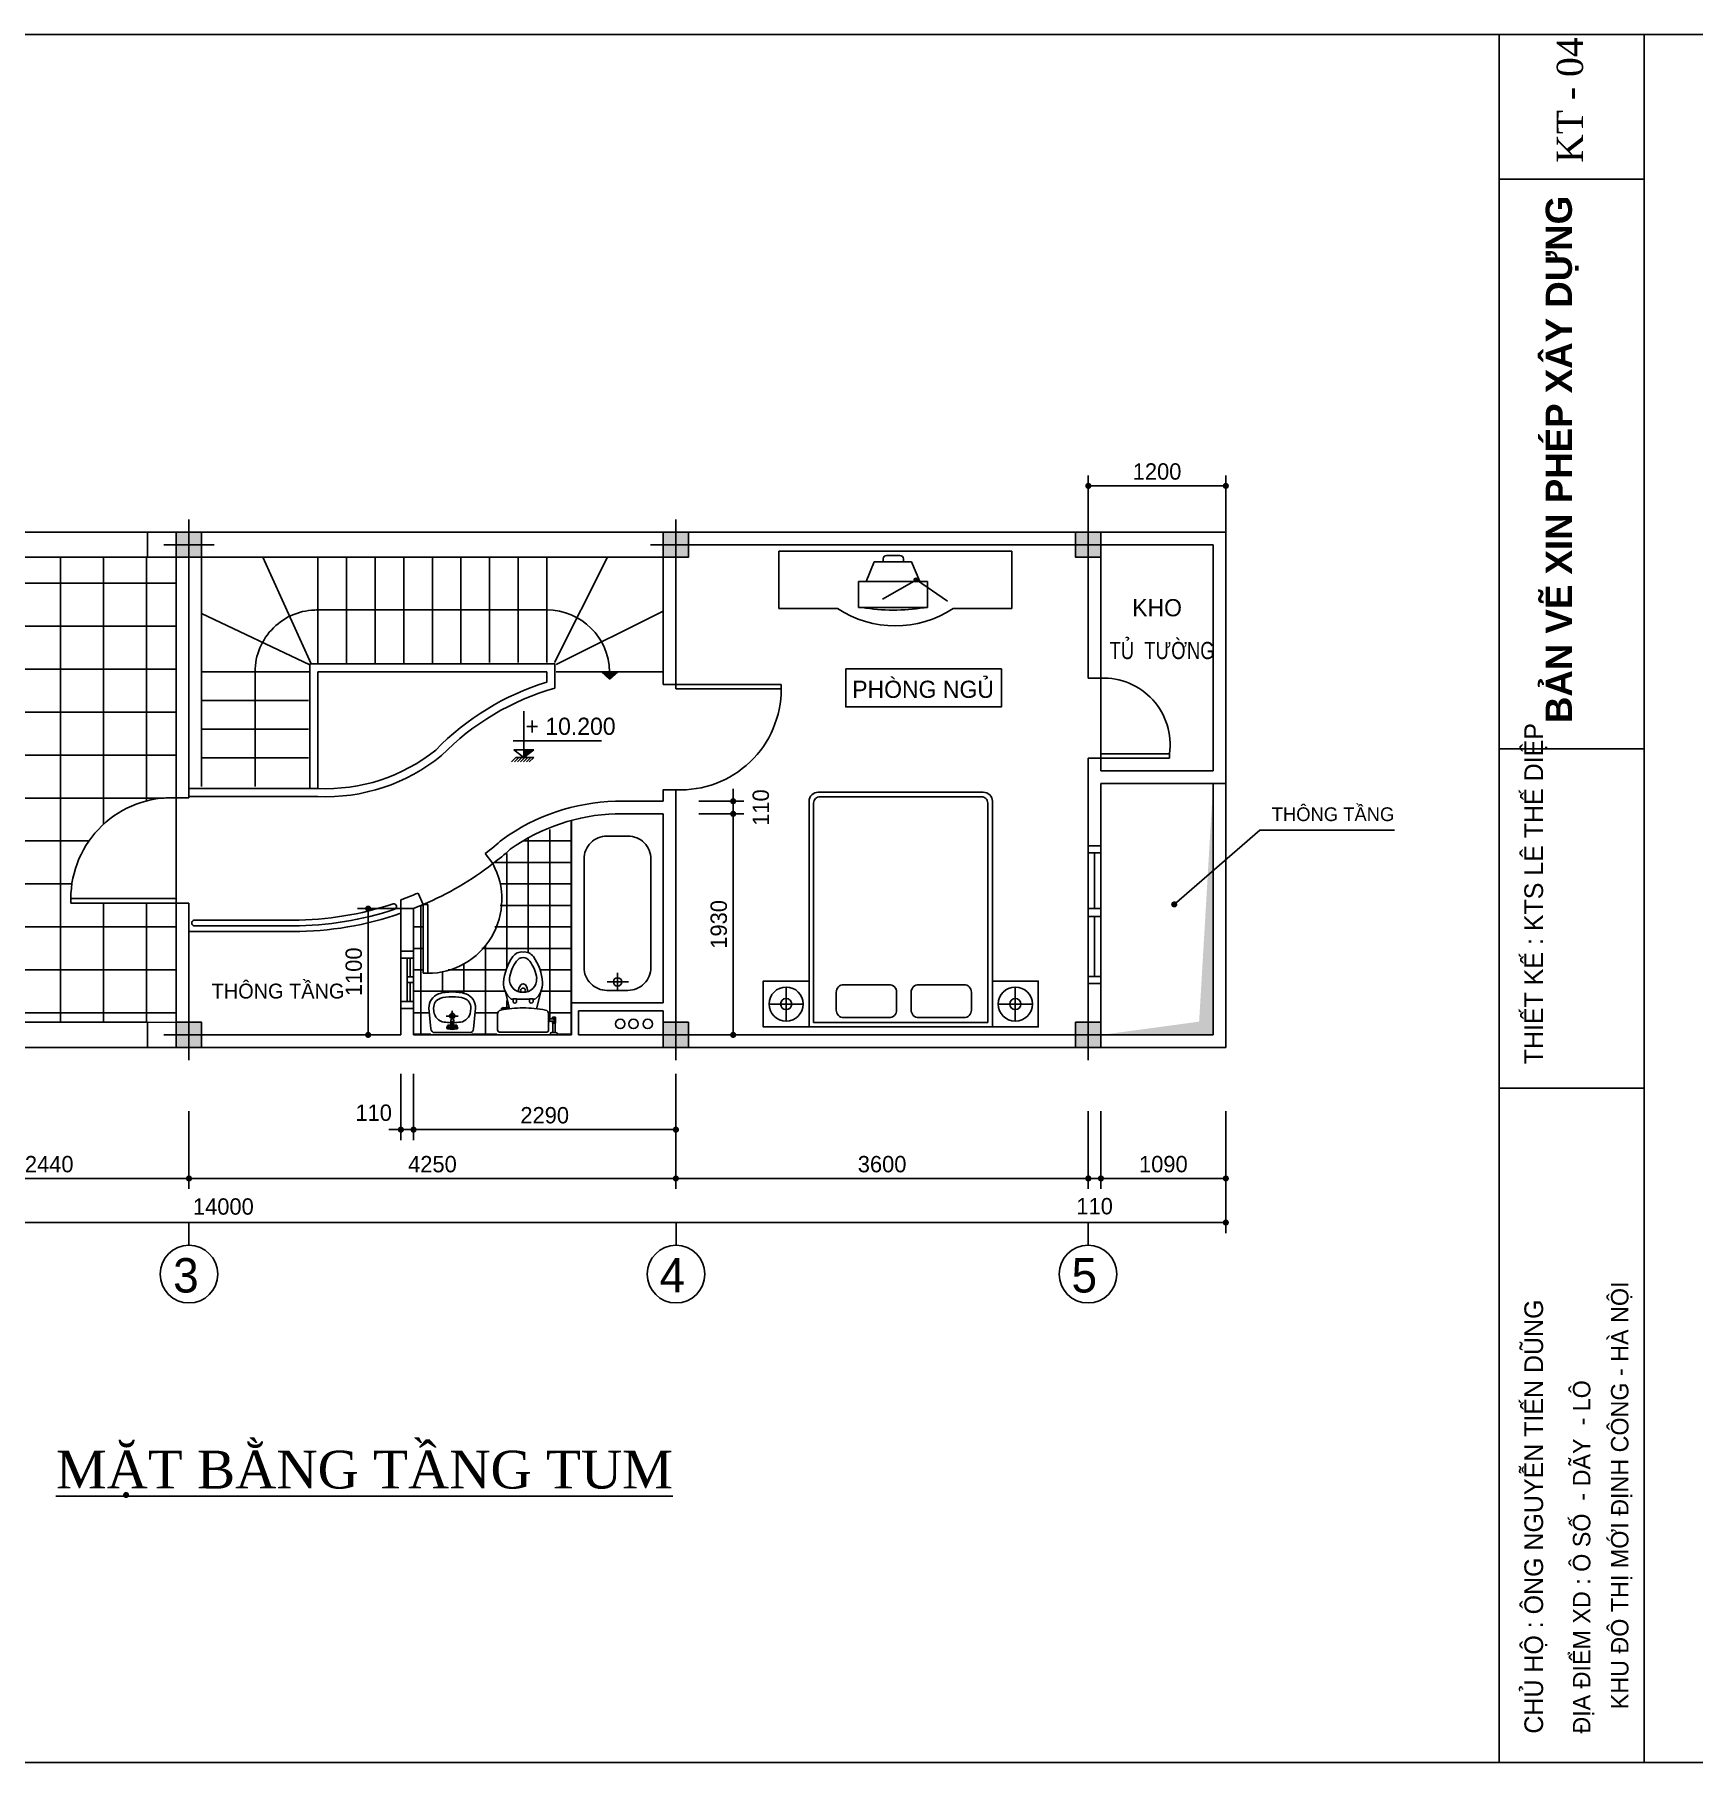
# Model space of a CAD drawing. Extents: x -13783 to 50918, y -8879 to 37156.
# Drawn here: x -6264 to 8215, y 6206 to 21290 of the extents above; entities that cross this region are included whole.
import ezdxf

# ---------------------------------------------------------------- set-up
doc = ezdxf.new("R2010")
doc.units = 0
doc.header["$LTSCALE"] = 600
doc.header["$MEASUREMENT"] = 0
doc.layers.get('0').update_dxf_attribs({"linetype": 'CONTINUOUS'})
doc.layers.get('Defpoints').update_dxf_attribs({"linetype": 'CONTINUOUS'})
for name, color, linetype in [('1', 1, 'CONTINUOUS'), ('3', 33, 'CONTINUOUS'), ('4', 4, 'CONTINUOUS'), ('9', 54, 'CONTINUOUS'), ('CAT', 7, 'CONTINUOUS'), ('COT', 2, 'CONTINUOUS'), ('D', 4, 'CONTINUOUS'), ('S', 53, 'CONTINUOUS'), ('THAY', 4, 'CONTINUOUS'), ('TUONG', 21, 'CONTINUOUS')]:
    doc.layers.add(name, color=color, linetype=linetype)
doc.styles.add('3', font='VHAVAN.ttf')
doc.styles.add('MATBANG-350', font='VHTIME.ttf', dxfattribs={"height": 350})
doc.styles.get("Standard").update_dxf_attribs({"font": 'VHARIAL.ttf'})
doc.styles.add('TT', font='VHAVAN.ttf')
doc.dimstyles.new('MB051', dxfattribs={"dimscale": 0.51, "dimtxt": 280, "dimasz": 105, "dimexe": 180, "dimexo": 0, "dimgap": 100, "dimtad": 1, "dimdec": 0, "dimzin": 0, "dimdsep": 46, "dimtxsty": 'TT', "dimblk1": 'DOT', "dimblk2": 'DOT', "dimsah": 1, "dimcen": 100, "dimdle": 60, "dimclrd": 251, "dimclre": 251, "dimclrt": 4, "dimadec": 0, "dimazin": 0, "dimtfac": 1, "dimtdec": 1, "dimtofl": 0, "dimtmove": 2, "dimatfit": 3, "dimldrblk": 'DOT', "dimfxl": 0, "dimtolj": 1, "dimtzin": 0, "dimarcsym": 0})

# ---------------------------------------------------------------- blocks, each defined once
blk = doc.blocks.new('_DOT')
at = {"color": 0, "linetype": 'ByBlock'}
blk.add_line((-0.5, 0), (-1, 0), dxfattribs=at)
at = {"color": 0, "linetype": 'ByBlock', "const_width": 0.5}
blk.add_lwpolyline([(-0.25, 0, 1), (0.25, 0, 1)], format="xyb", close=True, dxfattribs=at)
blk = doc.blocks.new('*D44')
at = {"color": 251, "linetype": 'ByBlock'}
for p, q in [((-8479, 11890), (-8479, 10827)), ((5521, 11890), (5521, 10827)), ((-8426, 10919), (5467, 10919))]:
    blk.add_line(p, q, dxfattribs=at)
at = {"layer": 'Defpoints', "color": 0, "linetype": 'ByBlock'}
for p in [(-8479, 11890), (5521, 11890), (5521, 10919)]:
    blk.add_point(p, dxfattribs=at)
at = {"color": 251, "linetype": 'ByBlock', "xscale": 53.55, "yscale": 53.55, "zscale": 53.55, "rotation": 180}
blk.add_blockref('_DOT', (-8479, 10919), dxfattribs=at)
at = {"color": 251, "linetype": 'ByBlock', "xscale": 53.55, "yscale": 53.55, "zscale": 53.55}
blk.add_blockref('_DOT', (5521, 10919), dxfattribs=at)
at = {"color": 4, "linetype": 'ByBlock', "insert": (-3229, 11058), "char_height": 142.8, "attachment_point": 5, "style": 'TT'}
blk.add_mtext('\\A1;14000', dxfattribs=at)
blk = doc.blocks.new('*D43')
at = {"color": 251, "linetype": 'ByBlock'}
for p, q in [((721, 11890), (721, 11212)), ((4321, 11890), (4321, 11212)), ((774, 11304), (4267, 11304))]:
    blk.add_line(p, q, dxfattribs=at)
at = {"layer": 'Defpoints', "color": 0, "linetype": 'ByBlock'}
for p in [(721, 11890), (4321, 11890), (4321, 11304)]:
    blk.add_point(p, dxfattribs=at)
at = {"color": 251, "linetype": 'ByBlock', "xscale": 53.55, "yscale": 53.55, "zscale": 53.55, "rotation": 180}
blk.add_blockref('_DOT', (721, 11304), dxfattribs=at)
at = {"color": 251, "linetype": 'ByBlock', "xscale": 53.55, "yscale": 53.55, "zscale": 53.55}
blk.add_blockref('_DOT', (4321, 11304), dxfattribs=at)
at = {"color": 4, "linetype": 'ByBlock', "insert": (2521, 11428), "char_height": 142.8, "attachment_point": 5, "style": 'TT'}
blk.add_mtext('\\A1;3600', dxfattribs=at)
blk = doc.blocks.new('D92')
at = {"layer": 'D', "color": 4}
for p, q in [((0, 920), (0, 0)), ((0, 920), (40, 920)), ((40, 920), (40, 0)), ((0, 0), (40, 0))]:
    blk.add_line(p, q, dxfattribs=at)
at = {"layer": 'D', "color": 1}
blk.add_arc((40, 39), 881, 357.4539, 90, dxfattribs=at)
blk = doc.blocks.new('*D45')
at = {"color": 251, "linetype": 'ByBlock'}
for p, q in [((-5969, 11890), (-5969, 11212)), ((-3529, 11890), (-3529, 11212)), ((-5916, 11304), (-3583, 11304))]:
    blk.add_line(p, q, dxfattribs=at)
at = {"layer": 'Defpoints', "color": 0, "linetype": 'ByBlock'}
for p in [(-5969, 11890), (-3529, 11890), (-3529, 11304)]:
    blk.add_point(p, dxfattribs=at)
at = {"color": 251, "linetype": 'ByBlock', "xscale": 53.55, "yscale": 53.55, "zscale": 53.55, "rotation": 180}
blk.add_blockref('_DOT', (-5969, 11304), dxfattribs=at)
at = {"color": 251, "linetype": 'ByBlock', "xscale": 53.55, "yscale": 53.55, "zscale": 53.55}
blk.add_blockref('_DOT', (-3529, 11304), dxfattribs=at)
at = {"color": 4, "linetype": 'ByBlock', "insert": (-4749, 11428), "char_height": 142.8, "attachment_point": 5, "style": 'TT'}
blk.add_mtext('\\A1;2440', dxfattribs=at)
blk = doc.blocks.new('*D53')
at = {"color": 251, "linetype": 'ByBlock'}
for p, q in [((-3529, 11890), (-3529, 11212)), ((721, 11890), (721, 11212)), ((-3476, 11304), (667, 11304))]:
    blk.add_line(p, q, dxfattribs=at)
at = {"layer": 'Defpoints', "color": 0, "linetype": 'ByBlock'}
for p in [(-3529, 11890), (721, 11890), (721, 11304)]:
    blk.add_point(p, dxfattribs=at)
at = {"color": 251, "linetype": 'ByBlock', "xscale": 53.55, "yscale": 53.55, "zscale": 53.55, "rotation": 180}
blk.add_blockref('_DOT', (-3529, 11304), dxfattribs=at)
at = {"color": 251, "linetype": 'ByBlock', "xscale": 53.55, "yscale": 53.55, "zscale": 53.55}
blk.add_blockref('_DOT', (721, 11304), dxfattribs=at)
at = {"color": 4, "linetype": 'ByBlock', "insert": (-1404, 11428), "char_height": 142.8, "attachment_point": 5, "style": 'TT'}
blk.add_mtext('\\A1;4250', dxfattribs=at)
blk = doc.blocks.new('COT')
at = {"layer": '1'}
h = blk.add_hatch(color=256, dxfattribs=at)
h.paths.add_polyline_path([(0, 0), (110, 0), (110, 110), (0, 110)])
h.paths.add_polyline_path([(0, 0), (0, 110), (-110, 110), (-110, 0)])
h.paths.add_polyline_path([(0, 0), (-110, 0), (-110, -110), (0, -110)])
h.paths.add_polyline_path([(0, 0), (0, -110), (110, -110), (110, 0)])
for p, q in [((0, -220), (0, 220)), ((-220, 0), (220, 0))]:
    blk.add_line(p, q, dxfattribs=at)
blk.add_lwpolyline([(-110, -110), (110, -110), (110, 110), (-110, 110)], close=True, dxfattribs=at)
blk = doc.blocks.new('GUONG2')
at = {"color": 44}
for p, q in [((975, 1877), (975, 2174)), ((826, 2026), (1124, 2026)), ((975, 174), (975, -123)), ((826, 26), (1124, 26))]:
    blk.add_line(p, q, dxfattribs=at)
for points in [[(1175, 1826), (775, 1826), (775, 2226), (1175, 2226)], [(1175, 226), (775, 226), (775, -174), (1175, -174)]]:
    blk.add_lwpolyline(points, close=True, dxfattribs=at)
for points in [[(-795, 1826), (1175, 1826), (1175, 226), (-795, 226, -0.414214), (-875, 306), (-875, 1746, -0.414214)], [(-780, 1786), (1135, 1786), (1135, 266), (-780, 266, -0.414214), (-835, 321), (-835, 1731, -0.414214)], [(806, 1578), (806, 1182, 0.414214), (871, 1117), (1028, 1117, 0.414214), (1093, 1182), (1093, 1578, 0.414214), (1028, 1643), (871, 1643, 0.414214)], [(806, 925), (806, 528, 0.414214), (871, 463), (1028, 463, 0.414214), (1093, 528), (1093, 925, 0.414214), (1028, 990), (871, 990, 0.414214)]]:
    blk.add_lwpolyline(points, format="xyb", close=True, dxfattribs=at)
for centre, radius in [((975, 2026), 149), ((975, 2026), 48.7), ((975, 26), 149), ((975, 26), 48.7)]:
    blk.add_circle(centre, radius, dxfattribs=at)
blk = doc.blocks.new('TV')
at = {"layer": '1', "color": 44}
for p, q in [((-697, 266), (1337, 266)), ((-697, 266), (-697, -234)), ((65, 0), (137, 173)), ((137, 173), (463, 173)), ((214, 173), (214, 198)), ((244, 228), (361, 228)), ((391, 198), (391, 173)), ((535, 0), (463, 173)), ((1337, 266), (1337, -234)), ((0, 0), (600, 0)), ((0, 0), (0, -228)), ((504, 15), (210, -155)), ((504, 15), (776, -172)), ((600, 0), (600, -228)), ((-697, -234), (-184, -234)), ((0, -228), (600, -228)), ((824, -234), (1337, -234))]:
    blk.add_line(p, q, dxfattribs=at)
blk.add_circle((500, 14), 15.5, dxfattribs=at)
for centre, radius, start, end in [((244, 198), 30, 90, 180), ((361, 198), 30, 0, 90), ((320, 521), 908, 236.2754, 303.7246), ((304, 1505), 1754, 261.0106, 278.7577)]:
    blk.add_arc(centre, radius, start, end, dxfattribs=at)
blk = doc.blocks.new('*D55')
at = {"color": 251, "linetype": 'ByBlock'}
for p, q in [((4321, 11890), (4321, 11212)), ((4431, 11890), (4431, 11212)), ((4267, 11304), (4213, 11304)), ((4321, 11304), (4431, 11304)), ((4484, 11304), (4538, 11304))]:
    blk.add_line(p, q, dxfattribs=at)
at = {"layer": 'Defpoints', "color": 0, "linetype": 'ByBlock'}
for p in [(4321, 11890), (4431, 11890), (4431, 11304)]:
    blk.add_point(p, dxfattribs=at)
at = {"color": 251, "linetype": 'ByBlock', "xscale": 53.55, "yscale": 53.55, "zscale": 53.55}
blk.add_blockref('_DOT', (4321, 11304), dxfattribs=at)
at = {"color": 251, "linetype": 'ByBlock', "xscale": 53.55, "yscale": 53.55, "zscale": 53.55, "rotation": 180}
blk.add_blockref('_DOT', (4431, 11304), dxfattribs=at)
at = {"color": 4, "linetype": 'ByBlock', "insert": (4376, 11061), "char_height": 142.8, "attachment_point": 5, "style": 'TT'}
blk.add_mtext('\\A1;110', dxfattribs=at)
blk = doc.blocks.new('*D54')
at = {"color": 251, "linetype": 'ByBlock'}
for p, q in [((4431, 11890), (4431, 11212)), ((5521, 11890), (5521, 11212)), ((4484, 11304), (5467, 11304))]:
    blk.add_line(p, q, dxfattribs=at)
at = {"layer": 'Defpoints', "color": 0, "linetype": 'ByBlock'}
for p in [(4431, 11890), (5521, 11890), (5521, 11304)]:
    blk.add_point(p, dxfattribs=at)
at = {"color": 251, "linetype": 'ByBlock', "xscale": 53.55, "yscale": 53.55, "zscale": 53.55, "rotation": 180}
blk.add_blockref('_DOT', (4431, 11304), dxfattribs=at)
at = {"color": 251, "linetype": 'ByBlock', "xscale": 53.55, "yscale": 53.55, "zscale": 53.55}
blk.add_blockref('_DOT', (5521, 11304), dxfattribs=at)
at = {"color": 4, "linetype": 'ByBlock', "insert": (4976, 11428), "char_height": 142.8, "attachment_point": 5, "style": 'TT'}
blk.add_mtext('\\A1;1090', dxfattribs=at)
blk = doc.blocks.new('D70')
at = {"layer": 'D', "color": 4}
for p, q in [((0, 600), (0, 0)), ((0, 600), (40, 600)), ((40, 600), (40, 0)), ((40, 0), (0, 0)), ((0, 0), (40, 0))]:
    blk.add_line(p, q, dxfattribs=at)
at = {"layer": 'D', "color": 1}
blk.add_lwpolyline([(40, 0), (700, 0)], dxfattribs=at)
blk.add_arc((118, 22), 583, 357.8054, 97.6472, dxfattribs=at)
blk = doc.blocks.new('SD12')
at = {"layer": 'S'}
for p, q in [((0, 0), (1200, 0)), ((1140, -110), (1140, 0)), ((0, -110), (1200, -110)), ((60, -110), (60, 0)), ((60, -55), (421, -55)), ((60, -55), (546, -55)), ((546, -110), (546, 0)), ((615, -110), (615, 0)), ((615, -55), (1140, -55))]:
    blk.add_line(p, q, dxfattribs=at)
blk = doc.blocks.new('*D86')
at = {"color": 251, "linetype": 'ByBlock'}
for p, q in [((921, 14487), (1313, 14487)), ((1221, 12611), (1221, 14433)), ((921, 12557), (1313, 12557))]:
    blk.add_line(p, q, dxfattribs=at)
at = {"layer": 'Defpoints', "color": 0, "linetype": 'ByBlock'}
for p in [(921, 14487), (1221, 14487), (921, 12557)]:
    blk.add_point(p, dxfattribs=at)
at = {"color": 251, "linetype": 'ByBlock', "xscale": 53.55, "yscale": 53.55, "zscale": 53.55}
for p, rotation in [((1221, 14487), 90), ((1221, 12557), 270)]:
    blk.add_blockref('_DOT', p, dxfattribs=dict(at, rotation=rotation))
at = {"color": 4, "linetype": 'ByBlock', "insert": (1096, 13522), "char_height": 142.8, "attachment_point": 5, "rotation": 90, "style": 'TT'}
blk.add_mtext('\\A1;1930', dxfattribs=at)
blk = doc.blocks.new('*D87')
at = {"color": 251, "linetype": 'ByBlock'}
for p, q in [((1221, 14651), (1221, 14704)), ((921, 14597), (1313, 14597)), ((921, 14487), (1313, 14487)), ((1221, 14487), (1221, 14597)), ((1221, 14433), (1221, 14380))]:
    blk.add_line(p, q, dxfattribs=at)
at = {"layer": 'Defpoints', "color": 0, "linetype": 'ByBlock'}
for p in [(921, 14597), (921, 14487), (1221, 14597)]:
    blk.add_point(p, dxfattribs=at)
at = {"color": 251, "linetype": 'ByBlock', "xscale": 53.55, "yscale": 53.55, "zscale": 53.55}
for p, rotation in [((1221, 14597), 270), ((1221, 14487), 90)]:
    blk.add_blockref('_DOT', p, dxfattribs=dict(at, rotation=rotation))
at = {"color": 4, "linetype": 'ByBlock', "insert": (1463, 14542), "char_height": 142.8, "attachment_point": 5, "rotation": 90, "style": 'TT'}
blk.add_mtext('\\A1;110', dxfattribs=at)
blk = doc.blocks.new('*D88')
at = {"color": 251, "linetype": 'ByBlock'}
for p, q in [((-1569, 12216), (-1569, 11638)), ((721, 12216), (721, 11638)), ((667, 11730), (-1516, 11730))]:
    blk.add_line(p, q, dxfattribs=at)
at = {"layer": 'Defpoints', "color": 0, "linetype": 'ByBlock'}
for p in [(-1569, 12216), (721, 12216), (-1569, 11730)]:
    blk.add_point(p, dxfattribs=at)
at = {"color": 251, "linetype": 'ByBlock', "xscale": 53.55, "yscale": 53.55, "zscale": 53.55, "rotation": 180}
blk.add_blockref('_DOT', (-1569, 11730), dxfattribs=at)
at = {"color": 251, "linetype": 'ByBlock', "xscale": 53.55, "yscale": 53.55, "zscale": 53.55}
blk.add_blockref('_DOT', (721, 11730), dxfattribs=at)
at = {"color": 4, "linetype": 'ByBlock', "insert": (-424, 11855), "char_height": 142.8, "attachment_point": 5, "style": 'TT'}
blk.add_mtext('\\A1;2290', dxfattribs=at)
blk = doc.blocks.new('*D89')
at = {"color": 251, "linetype": 'ByBlock'}
for p, q in [((-1679, 12216), (-1679, 11638)), ((-1569, 12216), (-1569, 11638)), ((-1733, 11730), (-1786, 11730)), ((-1569, 11730), (-1679, 11730)), ((-1516, 11730), (-1462, 11730))]:
    blk.add_line(p, q, dxfattribs=at)
at = {"layer": 'Defpoints', "color": 0, "linetype": 'ByBlock'}
for p in [(-1679, 12216), (-1569, 12216), (-1679, 11730)]:
    blk.add_point(p, dxfattribs=at)
at = {"color": 251, "linetype": 'ByBlock', "xscale": 53.55, "yscale": 53.55, "zscale": 53.55}
blk.add_blockref('_DOT', (-1679, 11730), dxfattribs=at)
at = {"color": 251, "linetype": 'ByBlock', "xscale": 53.55, "yscale": 53.55, "zscale": 53.55, "rotation": 180}
blk.add_blockref('_DOT', (-1569, 11730), dxfattribs=at)
at = {"color": 4, "linetype": 'ByBlock', "insert": (-1917, 11877), "char_height": 142.8, "attachment_point": 5, "style": 'TT'}
blk.add_mtext('\\A1;110', dxfattribs=at)
blk = doc.blocks.new('*D94')
at = {"color": 251, "linetype": 'ByBlock'}
for p, q in [((4321, 16947), (4321, 17442)), ((4374, 17350), (5467, 17350)), ((5521, 16947), (5521, 17442))]:
    blk.add_line(p, q, dxfattribs=at)
at = {"layer": 'Defpoints', "color": 0, "linetype": 'ByBlock'}
for p in [(5521, 17350), (4321, 16947), (5521, 16947)]:
    blk.add_point(p, dxfattribs=at)
at = {"color": 251, "linetype": 'ByBlock', "xscale": 53.55, "yscale": 53.55, "zscale": 53.55, "rotation": 180}
blk.add_blockref('_DOT', (4321, 17350), dxfattribs=at)
at = {"color": 251, "linetype": 'ByBlock', "xscale": 53.55, "yscale": 53.55, "zscale": 53.55}
blk.add_blockref('_DOT', (5521, 17350), dxfattribs=at)
at = {"color": 4, "linetype": 'ByBlock', "insert": (4921, 17475), "char_height": 142.8, "attachment_point": 5, "style": 'TT'}
blk.add_mtext('\\A1;1200', dxfattribs=at)
blk = doc.blocks.new('*D99')
at = {"color": 251, "linetype": 'ByBlock'}
for p, q in [((-1570, 13660), (-2057, 13660)), ((-1965, 12611), (-1965, 13606)), ((-1680, 12557), (-2057, 12557))]:
    blk.add_line(p, q, dxfattribs=at)
at = {"layer": 'Defpoints', "color": 0, "linetype": 'ByBlock'}
for p in [(-1965, 13660), (-1570, 13660), (-1680, 12557)]:
    blk.add_point(p, dxfattribs=at)
at = {"color": 251, "linetype": 'ByBlock', "xscale": 53.55, "yscale": 53.55, "zscale": 53.55}
for p, rotation in [((-1965, 13660), 90), ((-1965, 12557), 270)]:
    blk.add_blockref('_DOT', p, dxfattribs=dict(at, rotation=rotation))
at = {"color": 4, "linetype": 'ByBlock', "insert": (-2090, 13108), "char_height": 142.8, "attachment_point": 5, "rotation": 90, "style": 'TT'}
blk.add_mtext('\\A1;1100', dxfattribs=at)
blk = doc.blocks.new('LAVABO1')
at = {"layer": '1', "color": 4}
for p, q in [((-154, 139), (-154, 0)), ((-124, 169), (40, 185)), ((13, 145), (44, 148)), ((-154, -139), (-154, 0)), ((-124, -169), (40, -185)), ((13, -145), (44, -148))]:
    blk.add_line(p, q, dxfattribs=at)
at = {"layer": '1', "color": 9}
for p, q in [((-99, 38), (-116, 43)), ((-105, 6), (-69, 6)), ((-101, 10), (-52, 13)), ((-94, 32), (-94, 11)), ((18, 0), (-44, 0)), ((-22, -48), (-22, 46)), ((-99, -37), (-116, -42)), ((-105, -6), (-69, -6)), ((-101, -11), (-52, -11)), ((-94, -11), (-94, -31))]:
    blk.add_line(p, q, dxfattribs=at)
for centre, radius in [((-112, 28), 5.92), ((-21, 0), 20.5), ((-21, 0), 9.23), ((-112, -26), 5.92)]:
    blk.add_circle(centre, radius, dxfattribs=at)
at = {"layer": '1', "color": 4}
for centre, radius, start, end in [((-124, 139), 29.9, 90, 180), ((22, 52), 93.5, 95.6718, 172.0553), ((45, 70), 115, 19.6018, 92.554), ((45, 70), 77.6, 19.6018, 92.554), ((393, 0), 468, 172.0553, 178.57), ((-149, 11), 280, 358.0465, 17.937), ((-149, 11), 318, 358.0465, 17.937), ((-149, -11), 318, 342.063, 1.9535), ((393, 0), 468, 181.3773, 187.9447), ((22, -52), 93.5, 187.9447, 264.3282), ((45, -70), 115, 267.446, 340.3982), ((45, -70), 77.6, 267.446, 340.3982), ((-149, -11), 280, 342.063, 1.9535), ((-124, -139), 29.9, 180, 270)]:
    blk.add_arc(centre, radius, start, end, dxfattribs=at)
at = {"layer": '1', "color": 9}
for centre, radius, start, end in [((92, 1), 220, 170.4498, 189.5502), ((-118, 36), 7.48, 73.8628, 170.4498), ((-110, 0), 13.8, 27.3515, 334.5788), ((-105, 0), 6.16, 96.5252, 263.4748), ((-100, 32), 5.99, 0, 73.8628), ((-70, 0), 6.16, 276.5252, 83.4748), ((-57, 1), 12.8, 289.7044, 70.2956), ((-118, -35), 7.48, 189.5502, 286.1372), ((-100, -31), 5.99, 286.1372, 0)]:
    blk.add_arc(centre, radius, start, end, dxfattribs=at)
blk = doc.blocks.new('S500')
at = {"layer": '3'}
for p, q in [((0, 500), (0, 0)), ((110, 500), (110, 0)), ((55, 275), (110, 275)), ((55, 225), (110, 225))]:
    blk.add_line(p, q, dxfattribs=at)
at = {"layer": '3', "linetype": 'Continuous'}
for p, q in [((0, 440), (110, 440)), ((55, 440), (55, 60)), ((0, 60), (110, 60))]:
    blk.add_line(p, q, dxfattribs=at)
at = {"layer": '3', "color": 8, "linetype": 'Continuous'}
for p, q in [((82.5, 275), (82.5, 440)), ((82.5, 225), (82.5, 60))]:
    blk.add_line(p, q, dxfattribs=at)
blk = doc.blocks.new('XIBET1')
at = {"layer": '1', "color": 4}
for p, q in [((-214, 334), (-214, 190)), ((-199, 349), (8, 349)), ((216, 349), (8, 349)), ((230, 334), (230, 190)), ((-146, -4), (-109, 144)), ((162, -4), (125, 144))]:
    blk.add_line(p, q, dxfattribs=at)
at = {"layer": '1', "color": 8}
for p, q in [((247, 362), (247, 364)), ((295, 351), (258, 351)), ((267, 351), (267, 271)), ((287, 351), (287, 271)), ((306, 364), (306, 362)), ((-181, 139), (-179, 151)), ((-179, 151), (-120, 143)), ((-175, 151), (-174, 154)), ((-161, 149), (-160, 151)), ((238, 255), (238, 227)), ((273, 253), (238, 252)), ((273, 234), (238, 233)), ((264, 271), (290, 271)), ((264, 253), (264, 271)), ((264, 267), (290, 267)), ((264, 218), (264, 234)), ((290, 222), (264, 222)), ((290, 218), (264, 218)), ((290, 271), (290, 218)), ((-121, 130), (-181, 139)), ((-158, 136), (-156, 148)), ((-120, 143), (-121, 131)), ((-120, 143), (-121, 130)), ((-78, 60), (-96, 60)), ((-78, 58), (-78, 87)), ((-49, 58), (-78, 58)), ((-49, 87), (-49, 58)), ((65, 60), (-49, 60)), ((65, 87), (65, 58)), ((65, 58), (95, 58)), ((95, 58), (95, 87)), ((112, 60), (95, 60))]:
    blk.add_line(p, q, dxfattribs=at)
at = {"layer": '1'}
for p, q in [((230, 261), (232, 261)), ((232, 221), (230, 221))]:
    blk.add_line(p, q, dxfattribs=at)
at = {"layer": '1', "color": 4}
for centre, radius, start, end in [((-199, 334), 14.6, 90, 180), ((216, 334), 14.6, 0, 90), ((-178, 191), 35.8, 181.8798, 255.4377), ((-8, 996), 858, 257.9368, 271.0702), ((24, 996), 858, 268.9298, 282.0632), ((195, 191), 35.8, 284.5623, 358.1202), ((17, -79), 179, 128.8829, 182.1511), ((0, -111), 111, 85.7999, 184.6028), ((0, -79), 179, 357.8489, 51.1171), ((302, -48), 466, 184.6374, 214.4478), ((211, -78), 324, 187.4042, 216.4205), ((16, -111), 111, 355.3972, 94.2001), ((-194, -78), 324, 323.5795, 352.5958), ((-286, -48), 466, 325.5522, 355.3626), ((8, -233), 68.9, 212.4421, 327.5579), ((-1, -249), 102, 217.3914, 275.0553), ((17, -249), 102, 264.9447, 322.6086)]:
    blk.add_arc(centre, radius, start, end, dxfattribs=at)
at = {"layer": '1', "color": 8}
for centre, radius, start, end in [((258, 362), 10.8, 180, 270), ((295, 362), 10.8, 270, 0), ((232, 255), 6.07, 0, 90), ((232, 227), 6.07, 270, 0), ((273, 244), 13.5, 226.8143, 133.1857), ((273, 244), 9.45, 270, 90), ((-167, 151), 16.7, 227.4685, 296.0137), ((-64, 81), 15.8, 21.291, 158.709), ((80, 81), 15.8, 21.291, 158.709), ((57, -5), 90.4, 180.1343, 219.8111), ((8, -15), 21, 135.8467, 44.1533), ((6, -48), 23.6, 219.8111, 274.9288), ((10, -48), 23.6, 265.0712, 320.1889), ((-41, -5), 90.4, 320.1889, 359.8657)]:
    blk.add_arc(centre, radius, start, end, dxfattribs=at)

msp = doc.modelspace()

# ---------------------------------------------------------------- hatches: boundary and pattern name
at = {"layer": '9'}
h = msp.add_hatch(dxfattribs=at)
h.set_pattern_fill('NET', color=8, scale=3000, style=0)
h.set_pattern_definition([(0, (-1537.55, 0), (0, 375), []), (90, (-1537.55, 0), (-375, 2e-14), [])])
h.paths.add_polyline_path([(-5277.9, 12667), (-5027.9, 12666.9), (-5027.9, 13706.8), (-5947.9, 13706.8), (-5947.9, 13746.8, -0.4272896), (-5027.9, 14626.8), (-5027, 14626.8), (-5027, 16726.9), (-5277.6, 16727), (-5277.6, 16727), (-7107, 16727), (-7607, 16727), (-9367, 16727), (-9647, 16727), (-9647, 16447), (-9647, 12947), (-9647, 12667), (-9367, 12667), (-7607, 12667), (-7107, 12667)])
msp.add_hatch(color=256, dxfattribs=at).paths.add_polyline_path([(-1994.4, 15046.3), (-1994.4, 14978.1), (-1907.1, 15046.3)])
h = msp.add_hatch(dxfattribs=at)
h.set_pattern_fill('NET', color=8, scale=1500, style=0)
h.set_pattern_definition([(0, (-22954.62, 9e-12), (0, 187.5), []), (90, (-22954.62, 9e-12), (-187.5, 1e-14), [])])
h.paths.add_polyline_path([(-1577.9, 14429.8), (-1987.8, 14258.3), (-2261.6, 14048), (-2198.3, 13869.1), (-2202.3, 13596.2), (-2313.4, 13356), (-2495.4, 13189.8), (-2687.7, 13111.3), (-2872.9, 13094.8), (-2872.9, 13694.8), (-2957.9, 13659.6), (-2957.9, 12557), (-2806.4, 12557), (-2804.1, 12609.4), (-2822.2, 12796.1), (-2800.7, 12866.8), (-2727.1, 12918.7), (-2618.5, 12932.1), (-2530.3, 12923.9), (-2450.9, 12884.7), (-2416.7, 12818), (-2418.9, 12750.4), (-2449.5, 12557), (-2228.4, 12557), (-2214.8, 12761.2), (-2129.8, 12799.8), (-2167.3, 12974.4), (-2162.6, 13071.8), (-2136.9, 13155.9), (-2090.5, 13241.6), (-2009.4, 13281.7), (-1950.3, 13273), (-1862.9, 13153.4), (-1833.6, 13046), (-1855.8, 12897.2), (-1883.4, 12786.5), (-1786, 12761.2), (-1778.2, 12740), (-1770.3, 12703.2), (-1718.5, 12711.8), (-1702.7, 12566.5), (-1702.7, 12557), (-1577.9, 12557)])

# ---------------------------------------------------------------- linework, layer by layer
at = {"color": 4}
for p, q in [((6520.7, 20026.5), (7783.9, 20026.5)), ((6520.7, 15053.6), (7783.9, 15053.6)), ((6520.7, 12091.5), (7783.9, 12091.5))]:
    msp.add_line(p, q, dxfattribs=at)
for p, q in [((-5277.6, 16947), (-5027.6, 16946.9)), ((-5027, 14626.8), (-5027, 16947)), ((-5277.6, 16727), (-5027.6, 16726.9)), ((-4917, 14626.8), (-4917, 16727)), ((-777.9, 14597), (-777.9, 14697.3)), ((-777.9, 14487), (-1197.6, 14487)), ((-2264.9, 14052.3), (-2331.9, 14139.6)), ((-2872.9, 13694.8), (-2916.6, 13795.8)), ((-777.9, 12837), (-1577.9, 12836.9)), ((-776.5, 12767), (-1517.9, 12767)), ((-776.5, 12767), (-776.5, 12557)), ((-5277.9, 12667), (-5027.9, 12666.9)), ((-1517.9, 12557), (-777, 12557))]:
    msp.add_line(p, q)
at = {"color": 3}
for points in [[(-13783.2, 6205.6), (-13783.2, 21290.4), (7783.9, 21290.4), (7783.9, 6205.6), (-13783.2, 6205.6)], [(7783.9, 6205.6), (7783.9, 21290.4), (29351, 21290.4), (29351, 6205.6), (7783.9, 6205.6)]]:
    msp.add_lwpolyline(points, close=True, dxfattribs=at)
for centre, radius, start, end in [((-1140.2, 12807.5), 1790.3, 91.74113, 125.5585), ((-1140.2, 12807.5), 1680.3, 91.74113, 125.32177), ((-3236.5, 15388.4), 1542, 305.91783, 313.17909), ((-3214.3, 15361.7), 1617.3, 305.945, 312.97934), ((-4009.5, 16323.3), 2753.7, 289.99169, 293.38393), ((-4009.5, 16323.3), 2863.7, 291.54376, 293.38393)]:
    msp.add_arc(centre, radius, start, end)
at = {"layer": '3', "color": 54}
for p, q in [((-5277.6, 16947), (-7107, 16947)), ((-5277.6, 16727), (-7107, 16727)), ((-3862.2, 15797), (-1722.2, 15797)), ((-3862.2, 15797), (-3862.2, 14708.3)), ((-3792.2, 15727), (-1792.2, 15727)), ((-3792.2, 15727), (-3792.2, 14708.3)), ((-1792.2, 15727), (-1792.2, 15637.6)), ((-1722.2, 15797), (-1722.2, 15585.3)), ((-5277.9, 12667), (-7107, 12667)), ((-5277.9, 12447), (-7107, 12447))]:
    msp.add_line(p, q, dxfattribs=at)
at = {"layer": '9'}
for p, q in [((-4807, 14727), (-4807, 16727)), ((-1792.2, 16267), (-3806.9, 16267)), ((-4339.6, 14727), (-4339.6, 15727)), ((-1316.7, 15727), (-1244.6, 15664)), ((-1172.6, 15727), (-1244.6, 15664)), ((-1244.6, 15664), (-1244.6, 15727)), ((-1994.4, 15382.7), (-1994.4, 14978.1)), ((-2088.1, 15124.6), (-1316.8, 15124.6)), ((-2081.6, 15046.3), (-1994.4, 15046.3)), ((-1994.4, 14978.1), (-2081.6, 15046.3)), ((-2063.6, 14978.1), (-1907.1, 14978.1)), ((-1907.1, 15046.3), (-1994.4, 15046.3)), ((-1994.4, 14978.1), (-1907.1, 15046.3)), ((-3792.2, 14708.3), (-4917, 14708.3)), ((-3792.2, 14638.3), (-4917, 14638.3)), ((-5027.9, 13706.8), (-5027, 14626.8)), ((-4009.5, 13459.6), (-4917.9, 13459.7)), ((-4009.5, 13559.6), (-4866.1, 13559.6)), ((-4009.5, 13509.6), (-4866.1, 13509.6)), ((-4009.5, 13459.6), (-4866.1, 13459.6))]:
    msp.add_line(p, q, dxfattribs=at)
at = {"layer": '9', "color": 54, "linetype": 'Continuous'}
for p, q in [((-3851.2, 15797), (-4271.7, 16727)), ((-3792.2, 16727), (-3792.2, 15797)), ((-3542.2, 16727), (-3542.2, 15797)), ((-3292.2, 16727), (-3292.2, 15797)), ((-3042.2, 16727), (-3042.2, 15797)), ((-2792.2, 16727), (-2792.2, 15797)), ((-2542.2, 16727), (-2542.2, 15797)), ((-2292.2, 16727), (-2292.2, 15807)), ((-2042.2, 16727), (-2042.2, 15807)), ((-1792.2, 16727), (-1792.2, 15807)), ((-1727, 15807), (-1264.3, 16727)), ((-3862.2, 15786.6), (-4807, 16237.1)), ((-1712.2, 15791.8), (-777, 16255.2)), ((-4807, 15727), (-3862.2, 15727)), ((-1712.2, 15727), (-777, 15727)), ((-4807, 15477), (-3872.2, 15477)), ((-4807, 15227), (-3872.2, 15227)), ((-4807, 14977), (-3872.2, 14977))]:
    msp.add_line(p, q, dxfattribs=at)
at = {"layer": '9', "color": 8}
for p, q in [((-2063.6, 14978.1), (-2102.3, 14942.2)), ((-2037.6, 14978.1), (-2076.2, 14942.2)), ((-2011.5, 14978.1), (-2050.1, 14942.2)), ((-1985.4, 14978.1), (-2024, 14942.2)), ((-1959.3, 14978.1), (-1997.9, 14942.2)), ((-1933.2, 14978.1), (-1971.9, 14942.2)), ((-1907.1, 14978.1), (-1945.8, 14942.2)), ((-1080.1, 13020), (-1267.3, 13020)), ((-1175.6, 13099.1), (-1175.6, 12946))]:
    msp.add_line(p, q, dxfattribs=at)
at = {"layer": '9', "color": 54}
for p, q in [((4023, 14752), (4023, 12557)), ((4133, 14752), (4133, 12447)), ((3043, 12557), (4023, 12557)), ((3043, 12447), (4133, 12447))]:
    msp.add_line(p, q, dxfattribs=at)
at = {"layer": '9', "color": 4}
msp.add_line((-1577.9, 12836.9), (-1577.9, 14429.8), dxfattribs=at)
at = {"layer": '9', "color": 2}
for p, q in [((-4916.9, 10918.7), (-4916.9, 10720.4)), ((-665, 10918.7), (-665, 10720.4)), ((2930.9, 10918.7), (2930.9, 10720.4))]:
    msp.add_line(p, q, dxfattribs=at)
at = {"layer": '9'}
msp.add_lwpolyline([(816.3, 15752.6), (2174.7, 15752.6), (2174.7, 15420.9), (816.3, 15420.9)], close=True, dxfattribs=at)
msp.add_lwpolyline([(-1268.5, 12946), (-1084.6, 12946, 0.4142136), (-884.6, 13146), (-884.6, 14092.4, 0.4142136), (-1084.6, 14292.4), (-1268.5, 14292.4, 0.4142136), (-1468.5, 14092.4), (-1468.5, 13146, 0.4142136)], format="xyb", close=True, dxfattribs=at)
at = {"layer": '9', "color": 4}
msp.add_lwpolyline([(-2872.9, 13094.8), (-2832.9, 13094.8), (-2832.9, 13694.8), (-2872.9, 13694.8)], close=True, dxfattribs=at)
at = {"layer": '9', "color": 8}
msp.add_circle((-1175.6, 13020), 36.1, dxfattribs=at)
at = {"layer": '9'}
for centre in [(-1152.5, 12652.7), (-1037.1, 12652.7), (-911.5, 12652.7), (-911.5, 12652.7)]:
    msp.add_circle(centre, 41, dxfattribs=at)
at = {"layer": '9', "color": 2}
for centre in [(-4916.9, 10468.8), (-665, 10468.8), (2930.9, 10468.8)]:
    msp.add_circle(centre, 251.7, dxfattribs=at)
at = {"layer": '9'}
for centre, radius, start, end in [((-3799.6, 15727), 540, 89.22138, 180), ((-1792.2, 15719.3), 547.7, 0.80269, 90), ((-1111.1, 13433.7), 2306.7, 107.17498, 135.72879), ((-1111.1, 13433.7), 2236.7, 105.85694, 135.72879), ((-3720.7, 16233), 1596.4, 267.35987, 309.15645), ((-3721.1, 16236.4), 1529.8, 267.33403, 308.78586), ((-3946.7, 16216.4), 2740.7, 293.06486, 307.85184), ((-4009.5, 16323.3), 2763.7, 269.99154, 288.4715), ((-4009.5, 16323.3), 2813.7, 269.99154, 288.44744), ((-4009.5, 16323.3), 2863.7, 269.99154, 289.19442), ((-3130.1, 13676.9), 25.3, 295.76715, 98.46852), ((-4867, 13534.6), 25, 87.85062, 272.14092)]:
    msp.add_arc(centre, radius, start, end, dxfattribs=at)
at = {"layer": '9', "color": 1}
msp.add_arc((-2832.9, 13742), 647.3, 270, 28.64693, dxfattribs=at)
at = {"layer": '9'}
msp.add_solid([(-1316.7, 15727), (-1244.6, 15664), (-1172.6, 15727)], dxfattribs=at)
at = {"layer": '9', "color": 8}
msp.add_solid([(3043, 12557), (3900.6, 12672.8), (4023, 12557), (4023, 14752)], dxfattribs=at)
at = {"layer": 'CAT'}
for p, q in [((-5277.6, 16947), (-5277.6, 16727)), ((-5027, 16947), (3043, 16947)), ((3043, 16947), (4133, 16947)), ((4133, 16947), (4133, 14752)), ((-667, 16837), (3043, 16837)), ((-667, 15617), (-667, 16837)), ((-667, 15617), (-667, 16837)), ((2933, 16837), (2933, 15672)), ((3043, 16837), (4023, 16837)), ((3043, 16837), (3043, 15672)), ((4023, 16837), (4023, 14862)), ((-4917, 16727), (-777, 16727)), ((-777, 16727), (-777, 15617)), ((-777, 16727), (-777, 15617)), ((-777, 15617), (-667, 15617)), ((3043, 15672), (2933, 15672)), ((2933, 14972), (2933, 14207)), ((3043, 14972), (2933, 14972)), ((3043, 14972), (3043, 14862)), ((4023, 14862), (3043, 14862)), ((-777.9, 14697.3), (-667.9, 14697.3)), ((-667.9, 14697.3), (-667.9, 12557)), ((4133, 14752), (3043, 14752)), ((3043, 14752), (3043, 14207)), ((-5027, 14626.8), (-4917.9, 14626.8)), ((-1194.6, 14597), (-777.9, 14597)), ((-1193, 14487), (-777.9, 14487)), ((-777.9, 14487), (-777.9, 12837)), ((2933, 14207), (3043, 14207)), ((-3068.1, 13735.5), (-3067.9, 13288.4)), ((-5027.9, 13706.8), (-5027.9, 12447)), ((-5027.9, 13706.8), (-4917.9, 13706.8)), ((-4917.9, 13706.8), (-4917.9, 12557)), ((-2957.9, 13659.6), (-2957.9, 13288.4)), ((-2957.9, 13288.4), (-3067.9, 13288.4)), ((2933, 13007), (3043, 13007)), ((2933, 13007), (2933, 12557)), ((3043, 13007), (3043, 12447)), ((-1577.9, 12836.9), (-1577.9, 12557)), ((-3067.9, 12788.4), (-3067.9, 12557)), ((-2957.9, 12788.4), (-3067.9, 12788.4)), ((-2957.9, 12788.4), (-2957.9, 12557)), ((-1577.9, 12807.7), (-1577.9, 12557)), ((-1517.9, 12767), (-1517.9, 12557)), ((-5277.9, 12667), (-5277.9, 12447)), ((-4917.9, 12557), (-3067.9, 12557)), ((-2957.9, 12557), (-1577.9, 12557)), ((-667.9, 12557), (2933, 12557)), ((-5277.9, 12447), (3043, 12447))]:
    msp.add_line(p, q, dxfattribs=at)
for centre, start, end in [((-776.5, 14696.8), 90, 180), ((-667.5, 14696.8), 0, 90)]:
    msp.add_arc(centre, 0.5, start, end, dxfattribs=at)
at = {"layer": 'THAY', "color": 3, "linetype": 'Continuous'}
msp.add_line((6520.7, 6205.6), (6520.7, 21290.4), dxfattribs=at)

# ---------------------------------------------------------------- block references
at = {"layer": '1', "xscale": -1, "rotation": 180}
for p in [(-667, 16837), (2933, 16837), (-667, 12557), (2933, 12557)]:
    msp.add_blockref('COT', p, dxfattribs=at)
at = {"layer": '3', "xscale": -1, "rotation": 180}
msp.add_blockref('S500', (-3067.9, 13288.4), dxfattribs=at)
at = {"layer": '9'}
msp.add_blockref('TV', (928.3, 16515.2), dxfattribs=at)
for name, p, rotation in [('D92', (-667, 15617), 270), ('D92', (-5027.9, 13706.8), 90), ('GUONG2', (269.9, 13801.3), 270)]:
    msp.add_blockref(name, p, dxfattribs=dict(at, rotation=rotation))
at = {"layer": '9', "xscale": -1}
for name, p, rotation in [('D70', (3043, 14972), 270), ('SD12', (2933, 14207), 90), ('XIBET1', (-2008.5, 12930.2), 180)]:
    msp.add_blockref(name, p, dxfattribs=dict(at, rotation=rotation))
at = {"layer": '9', "xscale": -1.1, "yscale": 1.1, "zscale": 1.1, "rotation": 270}
msp.add_blockref('LAVABO1', (-2618.7, 12746.3), dxfattribs=at)
at = {"layer": 'COT', "xscale": -1, "rotation": 180}
for p in [(-4917, 16837), (-4917, 12557)]:
    msp.add_blockref('COT', p, dxfattribs=at)

# ---------------------------------------------------------------- texts
at = {"color": 4, "style": 'MATBANG-350'}
msp.add_text('kt - 04', height=229.02, rotation=90, dxfattribs=at).set_placement((7251.3, 20170.7))
at = {"layer": '1', "color": 4, "style": '3'}
for s, height, p in [('thiÕt kÕ : kts lª thÕ diÖp', 162.988, (6902.7, 12300.4)), ('khu ®« thÞ míi ®Þnh c«ng - hµ néi', 152.123, (7648, 6669.9)), ('chñ hé : «ng nguyÔn tiÕn dòng', 162.988, (6902.7, 6457)), ('®Þa ®iÓm xd : « sè  - d·y  - l« ', 152.123, (7315.4, 6457))]:
    msp.add_text(s, height=height, rotation=90, dxfattribs=at).set_placement(p)
at = {"layer": '1', "color": 2, "insert": (-6078.4, 8927.2), "char_height": 330, "attachment_point": 1}
msp.add_mtext('\\f.VnTimeH|b0|i0|c0|p34;\\LmÆt b»ng tÇng tum', dxfattribs=at)
at = {"layer": '9', "color": 4, "style": 'TT'}
for s, height, p in [('kho', 150, (3316.1, 16211.8)), ('phßng ngñ', 150, (872.6, 15499.4)), ('+ 10.200', 150, (-1979.2, 15176.8)), ('th«ng tÇng', 130, (-4718.6, 12874.8))]:
    msp.add_text(s, height=height, dxfattribs=at).set_placement(p)
at = {"layer": '9', "color": 4, "style": 'TT', "width": 0.8}
msp.add_text('tñ  t\xadêng ', height=150, dxfattribs=at).set_placement((3118.8, 15838.1))
at = {"layer": '9', "color": 2, "style": 'TT'}
for s, p in [('3', (-5054.8, 10308.3)), ('4', (-809.3, 10308.3)), ('5', (2786.9, 10308.3))]:
    msp.add_text(s, height=300, dxfattribs=at).set_placement(p)
at = {"layer": '9', "color": 4, "insert": (4534.4, 14483), "char_height": 120, "attachment_point": 4, "style": 'TT'}
msp.add_mtext('\\A1;th«ng tÇng', dxfattribs=at)
at = {"layer": 'TUONG', "color": 7, "insert": (6925.6, 17580.6), "char_height": 229.019, "attachment_point": 2, "rotation": 90, "style": 'MATBANG-350'}
msp.add_mtext('\\f.VnArialH|b1|i0|c0|p34;\\C4;b¶n vÏ xin phÐp x©y dùng', dxfattribs=at)

# ---------------------------------------------------------------- dimensions: what is measured, and where the dimension line sits
at = {"layer": '4'}
dim = msp.add_linear_dim(base=(4133, 10918.7), p1=(-9867, 11889.7), p2=(4133, 11889.7), dimstyle='MB051', dxfattribs=at)
dim.commit()
dim.dimension.update_dxf_attribs({"geometry": '*D44', "text_midpoint": (-4616.5, 11058.1), "dimtype": 160, "insert": (-1387.5, 0)})
for base, p1, p2, picture, middle in [((-4917, 11303.6), (-7357, 11889.7), (-4917, 11889.7), '*D45', (-6137, 11428.4)), ((-667, 11303.6), (-4917, 11889.7), (-667, 11889.7), '*D53', (-2792, 11428.4)), ((2933, 11303.6), (-667, 11889.7), (2933, 11889.7), '*D43', (1133, 11428.4))]:
    dim = msp.add_linear_dim(base=base, p1=p1, p2=p2, dimstyle='MB051', dxfattribs=at)
    dim.commit()
    dim.dimension.update_dxf_attribs({"geometry": picture, "text_midpoint": middle, "insert": (-1387.5, 0)})
at = {"layer": '9'}
for base, p1, p2, picture, middle in [((4133, 17350.3), (2933, 16947), (4133, 16947), '*D94', (3533, 17475.1)), ((-2956.9, 11730.1), (-667, 12215.9), (-2956.9, 12215.9), '*D88', (-1812, 11855)), ((3043, 11303.6), (2933, 11889.7), (3043, 11889.7), '*D55', (2988, 11061.4)), ((4133, 11303.6), (3043, 11889.7), (4133, 11889.7), '*D54', (3588, 11428.4))]:
    dim = msp.add_linear_dim(base=base, p1=p1, p2=p2, dimstyle='MB051', dxfattribs=at)
    dim.commit()
    dim.dimension.update_dxf_attribs({"geometry": picture, "text_midpoint": middle, "insert": (-1387.5, 0)})
for base, p1, p2, picture, middle in [((-166.4, 14597), (-466.7, 14487), (-466.7, 14597), '*D87', (75.8, 14542)), ((-166.4, 14487), (-466.7, 12557), (-466.7, 14487), '*D86', (-291.2, 13522))]:
    dim = msp.add_linear_dim(base=base, p1=p1, p2=p2, angle=90, dimstyle='MB051', dxfattribs=at)
    dim.commit()
    dim.dimension.update_dxf_attribs({"geometry": picture, "text_midpoint": middle, "insert": (-1387.5, 0)})
dim = msp.add_linear_dim(base=(-3352.4, 13659.6), p1=(-3067.9, 12557), p2=(-2957.9, 13659.6), angle=90, text='1100', dimstyle='MB051', dxfattribs=at)
dim.commit()
dim.dimension.update_dxf_attribs({"geometry": '*D99', "text_midpoint": (-3477.3, 13108.3), "insert": (-1387.5, 0)})
dim = msp.add_linear_dim(base=(-3066.9, 11730.1), p1=(-2956.9, 12215.9), p2=(-3066.9, 12215.9), dimstyle='MB051', dxfattribs=at)
dim.commit()
dim.dimension.update_dxf_attribs({"geometry": '*D89', "text_midpoint": (-3304.5, 11877.2), "dimtype": 160, "insert": (-1387.5, 0)})

# ---------------------------------------------------------------- leaders
at = {"layer": '9', "color": 251, "annotation_type": 0, "has_hookline": 1, "hookline_direction": 0, "text_width": 1071.7}
msp.add_leader([(3683.2, 13696.5), (4429.9, 14343.7), (4483.4, 14343.7)], dimstyle='MB051', dxfattribs=at)

doc.saveas('drawing.dxf')
